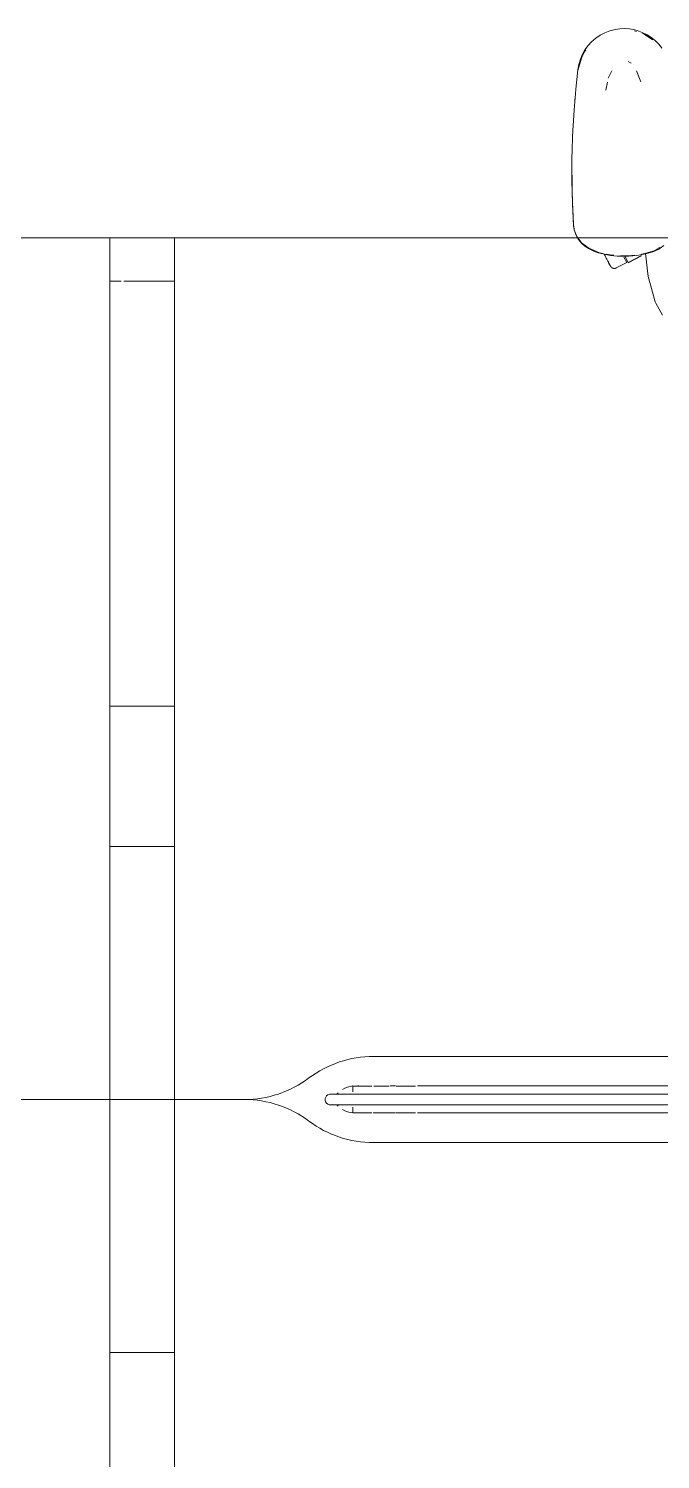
# Model space of a CAD drawing. Header units: millimetres. Extents: x 155927 to 317870, y -36033 to 97293.
# Drawn here: x 176085 to 176672, y 23994 to 25322 of the extents above; entities that cross this region are included whole.
import ezdxf

# ---------------------------------------------------------------- set-up
doc = ezdxf.new("R2010")
doc.units = ezdxf.units.MM
doc.header["$MEASUREMENT"] = 0
doc.layers.add('G-IMPT', color=8, linetype='CONTINUOUS', lineweight=9)
doc.layers.add('I-FURN', color=8, linetype='CONTINUOUS', lineweight=9)

msp = doc.modelspace()

# ---------------------------------------------------------------- linework, layer by layer
at = {"layer": 'G-IMPT'}
for p, q in [((176629.9, 25321.5), (176625.1, 25320.3)), ((176629.9, 25321.5), (176634.4, 25322.2)), ((176638.3, 25322.4), (176634.4, 25322.2)), ((176638.3, 25322.4), (176643.3, 25322.1)), ((176643.3, 25322.1), (176648.3, 25321.2)), ((176648.3, 25321.2), (176650.4, 25320.6)), ((176605, 25306.7), (176608.2, 25310.1)), ((176612, 25313.4), (176608.2, 25310.1)), ((176616.2, 25316.3), (176612, 25313.4)), ((176616.2, 25316.3), (176620.4, 25318.4)), ((176620.4, 25318.4), (176625.1, 25320.3)), ((176650, 25319.8), (176647.9, 25320.4)), ((176655.2, 25318.9), (176650.4, 25320.6)), ((176655.1, 25318.3), (176658.8, 25316.1)), ((176655.1, 25318.3), (176665, 25311.9)), ((176655.2, 25318.9), (176659.7, 25316.7)), ((176658.8, 25316.1), (176665, 25311.9)), ((176659.7, 25316.7), (176663.2, 25314.4)), ((176667.2, 25311.2), (176663.2, 25314.4)), ((176667.2, 25311.2), (176670.8, 25307.6)), ((176670.8, 25307.6), (176673.4, 25304.3)), ((176595.3, 25283.5), (176599.2, 25295.9)), ((176599.2, 25295.9), (176596.3, 25286.8)), ((176597.4, 25292.4), (176601.1, 25300.5)), ((176599.5, 25298.1), (176597.7, 25293.9)), ((176599.5, 25298.1), (176602, 25302.6)), ((176602.7, 25302.6), (176601.1, 25300.5)), ((176605, 25306.7), (176602, 25302.6)), ((176593.4, 25266.1), (176595.3, 25284)), ((176595.3, 25284), (176596.2, 25289)), ((176595.3, 25283.5), (176596.3, 25286.8)), ((176597.4, 25292.4), (176595.5, 25284)), ((176597.7, 25293.9), (176596.2, 25289)), ((176626.9, 25283.1), (176623.6, 25276.3)), ((176642.1, 25291.7), (176644.3, 25290.7)), ((176644.3, 25290.7), (176644.8, 25290.4)), ((176654, 25272.8), (176649.9, 25283.2)), ((176621.3, 25265.3), (176622.9, 25272.7)), ((176591.8, 25246.9), (176593.1, 25261.9)), ((176592.5, 25255.1), (176592.7, 25256.7)), ((176593.1, 25261.9), (176593.4, 25266.1)), ((176591.5, 25241.8), (176590.7, 25227.7)), ((176591.8, 25246.9), (176591.5, 25241.8)), ((176590.5, 25221.6), (176590.1, 25209.9)), ((176590.3, 25216.7), (176590.2, 25214.8)), ((176590.2, 25214.8), (176590.2, 25213.3)), ((176590.5, 25221.6), (176590.7, 25227.7)), ((176589.9, 25201.5), (176589.8, 25190.7)), ((176589.9, 25201.5), (176590.1, 25209.9)), ((176589.9, 25201.5), (176589.9, 25181.3)), ((176589.9, 25201.5), (176590, 25171.4)), ((176590, 25171.4), (176589.8, 25190.7)), ((176589.9, 25181.8), (176589.9, 25179.2)), ((176589.9, 25181.3), (176590, 25171.4)), ((176589.9, 25181.3), (176590.4, 25159.9)), ((176589.9, 25181.3), (176590.3, 25161.1)), ((176589.9, 25179.2), (176589.9, 25177.3)), ((176590, 25171.4), (176590.4, 25159.9)), ((176590.4, 25159.9), (176590.3, 25161.1)), ((176590.3, 25161.1), (176591.4, 25139.3)), ((176590.3, 25161.1), (176591.3, 25140.9)), ((176590.4, 25159.9), (176591.4, 25139.3)), ((176591.2, 25143.1), (176591.3, 25140.9)), ((176591.4, 25139.3), (176591.3, 25140.9)), ((176591.4, 25139.3), (176591.7, 25137.6)), ((176592.1, 25135.4), (176591.5, 25139.3)), ((176592.1, 25135.3), (176591.7, 25137.6)), ((176592.1, 25135.4), (176594.5, 25129.2)), ((176592.1, 25135.3), (176592.5, 25133.9)), ((176593.9, 25130.3), (176592.5, 25133.9)), ((176593.9, 25130.3), (176595.1, 25128)), ((176594.5, 25129.2), (176595.4, 25128)), ((176595.1, 25128), (176595.8, 25126.8)), ((176595.4, 25128), (176598.7, 25123.6)), ((176595.8, 25126.8), (176598.9, 25123.1)), ((176598.7, 25123.6), (176605.5, 25118.4)), ((176601.9, 25120.4), (176598.9, 25123.1)), ((176606, 25117.8), (176601.9, 25120.4)), ((176605.5, 25118.4), (176609.9, 25116.6)), ((176606, 25117.8), (176610.1, 25115.8)), ((176615.5, 25114.2), (176609.9, 25116.6)), ((176614.4, 25114.2), (176610.1, 25115.8)), ((176614.4, 25114.2), (176619.9, 25112.8)), ((176615.5, 25114.2), (176619, 25113.5)), ((176625.8, 25111.8), (176619.9, 25112.8)), ((176621.7, 25113), (176625.5, 25112.2)), ((176625.5, 25112.2), (176628.7, 25112)), ((176625.8, 25111.8), (176632, 25111.2)), ((176638.3, 25111), (176632, 25111.2)), ((176635.2, 25111.6), (176638.3, 25111.4)), ((176645.5, 25111.6), (176638.3, 25111.4)), ((176642.8, 25111.1), (176638.3, 25111)), ((176642.8, 25111.1), (176650.1, 25111.7)), ((176645.5, 25111.6), (176648.2, 25112)), ((176656.9, 25112.8), (176650.1, 25111.7)), ((176654.4, 25112.9), (176657.7, 25113.4)), ((176660.8, 25113.8), (176656.9, 25112.8)), ((176657.7, 25113.4), (176667.1, 25116.4)), ((176658.2, 25113.5), (176660.6, 25092.2)), ((176660.8, 25113.8), (176665.9, 25115.5)), ((176665.9, 25115.5), (176670.5, 25117.7)), ((176667.1, 25116.4), (176669.6, 25117.9)), ((176670, 25118.1), (176671.5, 25119)), ((176670.5, 25117.7), (176671.9, 25118.5)), ((176675.4, 25121), (176671.9, 25118.5)), ((176661.3, 25089.9), (176660.6, 25092.2)), ((176661.3, 25089.9), (176667.3, 25068.6)), ((176667.3, 25068.6), (176667.9, 25067.5)), ((176667.9, 25067.5), (176673.9, 25056.2))]:
    msp.add_line(p, q, dxfattribs=at)
at = {"layer": 'I-FURN'}
for p, q in [((175690.5, 25128), (176160.5, 25128)), ((176220.5, 25128), (176160.5, 25128)), ((176220.5, 25128), (176160.5, 25128)), ((177560.5, 25128), (176160.5, 25128)), ((176160.5, 25128), (177560.5, 25128)), ((176160.5, 24328), (176160.5, 25128)), ((176220.5, 25088.5), (176220.5, 25128)), ((176220.5, 25128), (176220.5, 24693.4)), ((176619.8, 25113), (176620.2, 25112.2)), ((176620.2, 25112.2), (176620.6, 25111.4)), ((176620.6, 25111.4), (176621, 25110.6)), ((176621, 25110.6), (176621.4, 25109.8)), ((176621.4, 25109.8), (176621.8, 25109.1)), ((176621.8, 25109.1), (176622.2, 25108.4)), ((176622.2, 25108.4), (176622.5, 25107.8)), ((176640.8, 25105.3), (176638.2, 25110.2)), ((176642.1, 25105.1), (176639.2, 25110.5)), ((176654.4, 25111.7), (176642.1, 25105.1)), ((176642.2, 25105), (176654.5, 25111.5)), ((176654.4, 25111.8), (176654.4, 25111.7)), ((176622.5, 25107.8), (176622.9, 25107.1)), ((176622.9, 25107.1), (176623.2, 25106.5)), ((176623.4, 25106.2), (176623, 25106.8)), ((176623.2, 25106.5), (176623.5, 25106)), ((176623.7, 25105.7), (176623.4, 25106.2)), ((176623.5, 25106), (176623.8, 25105.4)), ((176623.9, 25105.1), (176623.7, 25105.7)), ((176623.8, 25105.4), (176624, 25104.9)), ((176624.2, 25104.7), (176623.9, 25105.1)), ((176624, 25104.9), (176624.3, 25104.5)), ((176624.4, 25104.2), (176624.2, 25104.7)), ((176624.3, 25104.5), (176624.5, 25104)), ((176624.6, 25103.8), (176624.4, 25104.2)), ((176624.5, 25104), (176624.7, 25103.6)), ((176624.8, 25103.4), (176624.6, 25103.8)), ((176624.7, 25103.6), (176624.9, 25103.3)), ((176625, 25103.1), (176624.8, 25103.4)), ((176624.9, 25103.3), (176625.1, 25103)), ((176625.2, 25102.8), (176625, 25103.1)), ((176625.1, 25103), (176625.2, 25102.7)), ((176625.3, 25102.5), (176625.2, 25102.8)), ((176625.2, 25102.7), (176625.4, 25102.4)), ((176625.4, 25102.3), (176625.3, 25102.5)), ((176625.4, 25102.4), (176625.5, 25102.2)), ((176625.5, 25102.1), (176625.4, 25102.3)), ((176625.5, 25102.2), (176625.6, 25102.1)), ((176625.6, 25102), (176625.5, 25102.1)), ((176625.6, 25102.1), (176625.6, 25102)), ((176625.7, 25101.9), (176625.6, 25102)), ((176625.6, 25102), (176625.7, 25101.9)), ((176625.7, 25101.8), (176625.7, 25101.9)), ((176625.7, 25101.9), (176625.7, 25101.8)), ((176625.8, 25101.6), (176625.7, 25101.8)), ((176625.7, 25101.8), (176625.7, 25101.8)), ((176625.7, 25101.8), (176625.7, 25101.8)), ((176625.7, 25101.8), (176625.7, 25101.8)), ((176625.9, 25101.5), (176625.8, 25101.6)), ((176626, 25101.4), (176625.9, 25101.5)), ((176626.1, 25101.2), (176626, 25101.4)), ((176626.2, 25101.1), (176626.1, 25101.2)), ((176626.3, 25101), (176626.2, 25101.1)), ((176626.4, 25100.9), (176626.3, 25101)), ((176626.5, 25100.8), (176626.4, 25100.9)), ((176626.6, 25100.7), (176626.5, 25100.8)), ((176626.7, 25100.6), (176626.6, 25100.7)), ((176626.9, 25100.5), (176626.7, 25100.6)), ((176627, 25100.4), (176626.9, 25100.5)), ((176627.1, 25100.3), (176627, 25100.4)), ((176627.3, 25100.2), (176627.1, 25100.3)), ((176627.4, 25100.1), (176627.3, 25100.2)), ((176627.6, 25100.1), (176627.4, 25100.1)), ((176627.7, 25100), (176627.6, 25100.1)), ((176627.9, 25099.9), (176627.7, 25100)), ((176628, 25099.9), (176627.9, 25099.9)), ((176628.2, 25099.8), (176628, 25099.9)), ((176628.3, 25099.8), (176628.2, 25099.8)), ((176628.5, 25099.8), (176628.3, 25099.8)), ((176628.6, 25099.7), (176628.5, 25099.8)), ((176628.8, 25099.7), (176628.6, 25099.7)), ((176629, 25099.7), (176628.8, 25099.7)), ((176629.1, 25099.7), (176629, 25099.7)), ((176629.3, 25099.7), (176629.1, 25099.7)), ((176629.4, 25099.7), (176629.3, 25099.7)), ((176629.6, 25099.7), (176629.4, 25099.7)), ((176629.8, 25099.7), (176629.6, 25099.7)), ((176629.9, 25099.7), (176629.8, 25099.7)), ((176630.1, 25099.8), (176629.9, 25099.7)), ((176630.2, 25099.8), (176630.1, 25099.8)), ((176630.4, 25099.9), (176630.2, 25099.8)), ((176630.6, 25099.9), (176630.4, 25099.9)), ((176630.7, 25100), (176630.6, 25099.9)), ((176630.9, 25100), (176630.7, 25100)), ((176631, 25100.1), (176630.9, 25100)), ((176631.1, 25100.2), (176631, 25100.1)), ((176631.1, 25100.2), (176640.8, 25105.3)), ((176171.1, 25088), (176160.5, 25088)), ((176171.1, 25088), (176160.5, 25088)), ((176220.5, 25088), (176173.4, 25088)), ((176220.5, 25088), (176173.4, 25088)), ((176220.5, 23568), (176220.5, 25088)), ((176220.5, 24693.4), (176160.5, 24693.4)), ((176220.5, 24693.4), (176160.5, 24693.4)), ((176220.5, 24693.4), (176220.5, 24563)), ((176220.5, 24563), (176160.5, 24563)), ((176220.5, 24563), (176160.5, 24563)), ((176220.5, 24563), (176220.5, 24093)), ((176405.5, 24368), (177109.2, 24368)), ((177109.2, 24368), (176405.5, 24368)), ((176386.4, 24340.5), (176386.4, 24335.3)), ((176386.4, 24340.5), (176404, 24340.5)), ((176391, 24340.6), (176392, 24340.6)), ((176405.9, 24340.5), (176420.1, 24340.5)), ((176421, 24340.6), (176425.9, 24340.6)), ((176426.6, 24340.5), (176444.4, 24340.5)), ((176446.4, 24340.6), (177284.6, 24340.6)), ((175690.5, 24328), (176160.5, 24328)), ((175690.5, 24328), (176160.5, 24328)), ((176285.5, 24328), (176160.5, 24328)), ((176160.5, 24328), (176285.5, 24328)), ((176160.5, 24328), (176285.5, 24328)), ((176285.5, 24328), (176160.5, 24328)), ((176160.5, 23528), (176160.5, 24328)), ((176365.6, 24333), (176365.5, 24333)), ((176365.5, 24333), (176365.5, 24333)), ((176365.8, 24333), (176365.6, 24333)), ((176366.2, 24333), (176365.8, 24333)), ((176366.7, 24333), (176366.2, 24333)), ((176367.3, 24333), (176366.7, 24333)), ((176368, 24333), (176367.3, 24333)), ((176368.9, 24333), (176368, 24333)), ((176369.9, 24333), (176368.9, 24333)), ((176371, 24333), (176369.9, 24333)), ((176372.2, 24333), (176371, 24333)), ((176373.6, 24333), (176372.2, 24333)), ((176375, 24333), (176373.6, 24333)), ((176376.6, 24333), (176375, 24333)), ((176378.3, 24333), (176376.6, 24333)), ((176380.1, 24333), (176378.3, 24333)), ((176382, 24333), (176380.1, 24333)), ((176384, 24333), (176382, 24333)), ((176386.2, 24333), (176384, 24333)), ((176388.4, 24333), (176386.2, 24333)), ((176390.7, 24333), (176388.4, 24333)), ((176393.1, 24333), (176390.7, 24333)), ((176395.5, 24333), (176393.1, 24333)), ((176398.1, 24333), (176395.5, 24333)), ((176400.7, 24333), (176398.1, 24333)), ((176403.4, 24333), (176400.7, 24333)), ((176406.2, 24333), (176403.4, 24333)), ((176409, 24333), (176406.2, 24333)), ((176411.9, 24333), (176409, 24333)), ((176414.9, 24333), (176411.9, 24333)), ((176417.9, 24333), (176414.9, 24333)), ((176421, 24333), (176417.9, 24333)), ((176424, 24333), (176421, 24333)), ((176427.2, 24333), (176424, 24333)), ((176430.3, 24333), (176427.2, 24333)), ((176433.5, 24333), (176430.3, 24333)), ((176436.7, 24333), (176433.5, 24333)), ((176439.9, 24333), (176436.7, 24333)), ((176443.2, 24333), (176439.9, 24333)), ((176446.4, 24333), (176443.2, 24333)), ((177284.6, 24333), (176446.4, 24333)), ((176365.5, 24323), (176365.6, 24323)), ((176365.6, 24323), (176365.8, 24323)), ((176365.8, 24323), (176366.1, 24323)), ((176366.1, 24323), (176366.5, 24323)), ((176366.5, 24323), (176367.1, 24323)), ((176367.1, 24323), (176367.8, 24323)), ((176367.8, 24323), (176368.6, 24323)), ((176368.6, 24323), (176369.6, 24323)), ((176369.6, 24323), (176370.7, 24323)), ((176370.7, 24323), (176371.9, 24323)), ((176371.9, 24323), (176373.2, 24323)), ((176373.2, 24323), (176374.6, 24323)), ((176374.6, 24323), (176376.2, 24323)), ((176376.2, 24323), (176377.9, 24323)), ((176377.9, 24323), (176379.6, 24323)), ((176379.6, 24323), (176381.5, 24323)), ((176381.5, 24323), (176383.5, 24323)), ((176383.5, 24323), (176385.6, 24323)), ((176385.6, 24323), (176387.8, 24323)), ((176386.4, 24320.8), (176386.4, 24315.5)), ((176404, 24315.5), (176386.4, 24315.5)), ((176387.8, 24323), (176390, 24323)), ((176390, 24323), (176392.4, 24323)), ((176392, 24315.5), (176391, 24315.5)), ((176392.4, 24323), (176394.9, 24323)), ((176394.9, 24323), (176397.4, 24323)), ((176397.4, 24323), (176400, 24323)), ((176400, 24323), (176402.7, 24323)), ((176402.7, 24323), (176405.4, 24323)), ((176421.2, 24315.5), (176405.3, 24315.5)), ((176405.4, 24323), (176408.3, 24323)), ((176408.3, 24323), (176411.2, 24323)), ((176411.2, 24323), (176414.1, 24323)), ((176414.1, 24323), (176417.1, 24323)), ((176417.1, 24323), (176420.1, 24323)), ((176420.1, 24323), (176423.2, 24323)), ((176425.9, 24315.5), (176421, 24315.5)), ((176423.2, 24323), (176426.3, 24323)), ((176426.3, 24323), (176429.5, 24323)), ((176444.4, 24315.5), (176426.6, 24315.5)), ((176429.5, 24323), (176432.7, 24323)), ((176432.7, 24323), (176435.9, 24323)), ((176435.9, 24323), (176439.1, 24323)), ((176439.1, 24323), (176442.3, 24323)), ((176442.3, 24323), (176445.5, 24323)), ((176445.5, 24323), (176446.4, 24323)), ((176446.4, 24323), (177284.6, 24323)), ((177284.6, 24315.5), (176446.4, 24315.5)), ((177109.2, 24288), (176405.5, 24288)), ((176405.5, 24288), (177109.2, 24288)), ((176220.5, 24093), (176160.5, 24093)), ((176220.5, 24093), (176160.5, 24093)), ((176220.5, 24093), (176220.5, 23963))]:
    msp.add_line(p, q, dxfattribs=at)
for centre, radius, start, end in [((176405.5, 24268), 100, 90, 126.8699), ((176405.5, 24268), 100, 90, 126.8699), ((176285.5, 24428), 100, 270, 306.8699), ((176285.5, 24428), 100, 270, 306.8699), ((176388.7, 24317.1), 23.6, 95.6664, 120.8564), ((176285.5, 24228), 100, 53.1301, 90), ((176285.5, 24228), 100, 53.1301, 90), ((176365.5, 24328), 5, 83.0848, 291.8252), ((176378.4, 24328), 8.51, 133.4514, 144.4595), ((176378.4, 24328), 8.51, 215.5405, 226.5486), ((176388.7, 24339), 23.6, 239.1436, 264.3336), ((176405.5, 24388), 100, 233.1301, 270), ((176405.5, 24388), 100, 233.1301, 270)]:
    msp.add_arc(centre, radius, start, end, dxfattribs=at)

doc.saveas('drawing.dxf')
